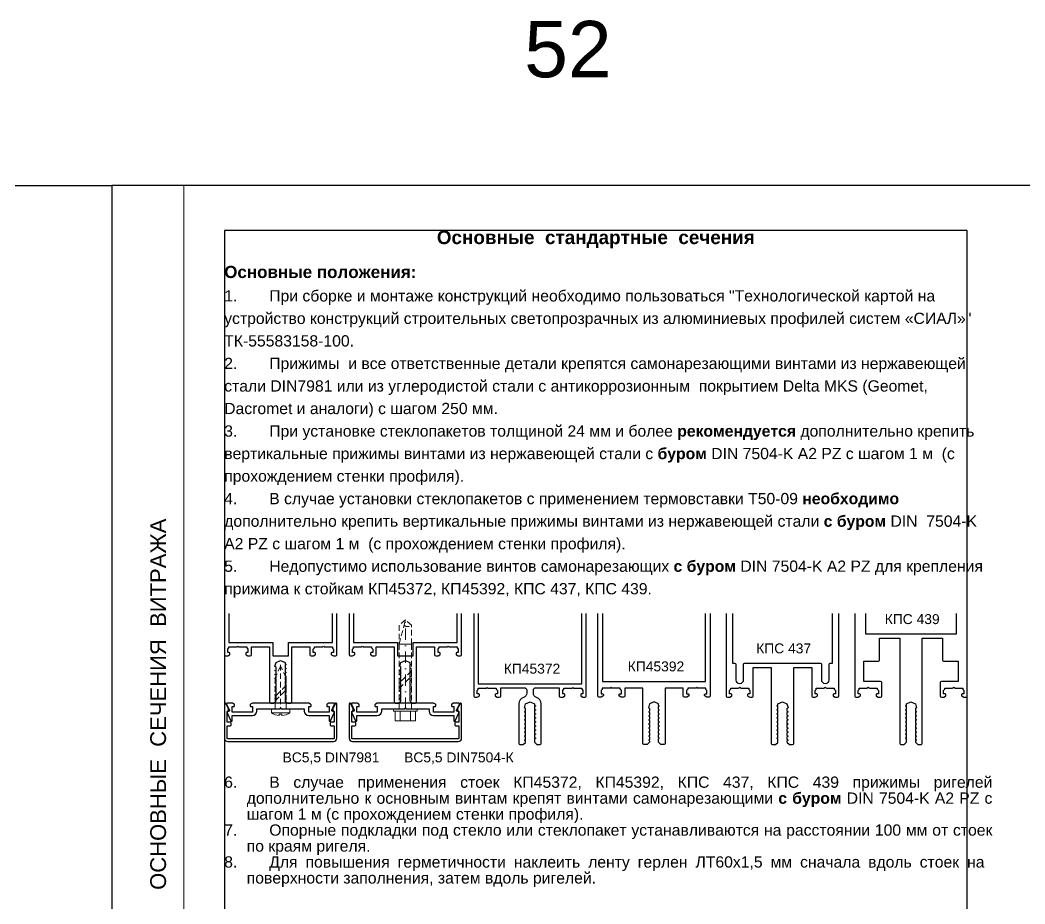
# Model space of a CAD drawing. Extents: x -37 to 8820, y -336 to 478.
# Drawn here: x 189.6 to 412.8, y 137.5 to 333.7 of the extents above; entities that cross this region are included whole.
import ezdxf

# ---------------------------------------------------------------- set-up
doc = ezdxf.new("R2010")
doc.units = 0
doc.header["$LTSCALE"] = 5
doc.linetypes.add('DASHDOT', pattern=[1, 0.5, -0.25, 0, -0.25])
doc.linetypes.add('HIDDEN', pattern=[0.375, 0.25, -0.125])
doc.layers.get('0').update_dxf_attribs({"linetype": 'CONTINUOUS', "lineweight": 30})
for name, color, linetype, lineweight in [('1', 6, 'DASHDOT', 13), ('2', 3, 'HIDDEN', 13), ('Dimentions', 5, 'CONTINUOUS', 15), ('Текстовый', 7, 'CONTINUOUS', 9), ('Уплотнители', 1, 'CONTINUOUS', 20)]:
    doc.layers.add(name, color=color, linetype=linetype, lineweight=lineweight)
doc.layers.add('Скрытые', color=14, linetype='CONTINUOUS', plot=False)
doc.styles.add('Каталожный', font='arial.ttf', dxfattribs={"height": 2.5})
doc.styles.add('Фирм', font='arial.ttf', dxfattribs={"height": 3.5})

msp = doc.modelspace()

# ---------------------------------------------------------------- linework, layer by layer
for points in [[(235, 202.0079), (235, 192.8468, 0.41421356), (235.25, 192.5968), (235.7146, 192.5968, 0.11643382), (235.7817, 192.6126), (236.1671, 192.8053, 0.28407904), (236.25, 192.9395), (236.25, 193.1968, 0.41421356), (236.1, 193.3468), (235.75, 193.3468), (235.75, 194.0968), (235.9561, 194.3029, 0.19891237), (236, 194.4089), (236, 194.5968), (237.7823, 194.5968, 0.28407904), (237.9165, 194.6797), (238, 194.8468), (238.0835, 194.6797, 0.28407904), (238.2177, 194.5968), (240, 194.5968), (240, 194.4089, 0.19891237), (240.0439, 194.3029), (240.25, 194.0968), (240.25, 193.3468), (239.9, 193.3468, 0.41421356), (239.75, 193.1968), (239.75, 192.9395, 0.28407904), (239.8329, 192.8053), (240.2183, 192.6126, 0.11643382), (240.2854, 192.5968), (240.75, 192.5968, 0.41421356), (241, 192.8468), (241, 194.5968), (245, 194.5968), (245, 182.3468, 0.41421356), (245.25, 182.0968), (245.9379, 182.0968, 0.19891237), (246.0439, 182.1407), (246.4561, 182.5529, 0.19891237), (246.5, 182.6589), (246.5, 182.8291, 0.28407904), (246.4171, 182.9633), (246.25, 183.0468), (246.4171, 183.1303, 0.28407904), (246.5, 183.2645), (246.5, 183.7291, 0.28407904), (246.4171, 183.8633), (246.25, 183.9468), (246.4171, 184.0303, 0.28407904), (246.5, 184.1645), (246.5, 184.6291, 0.28407904), (246.4171, 184.7633), (246.25, 184.8468), (246.4171, 184.9303, 0.28407904), (246.5, 185.0645), (246.5, 185.5291, 0.28407904), (246.4171, 185.6633), (246.25, 185.7468), (246.4171, 185.8303, 0.28407904), (246.5, 185.9645), (246.5, 186.4291, 0.28407904), (246.4171, 186.5633), (246.25, 186.6468), (246.4171, 186.7303, 0.28407904), (246.5, 186.8645), (246.5, 187.3291, 0.28407904), (246.4171, 187.4633), (246.25, 187.5468), (246.4171, 187.6303, 0.28407904), (246.5, 187.7645), (246.5, 188.2291, 0.28407904), (246.4171, 188.3633), (246.25, 188.4468), (246.4171, 188.5303, 0.28407904), (246.5, 188.6645), (246.5, 189.1291, 0.28407904), (246.4171, 189.2633), (246.25, 189.3468), (246.4171, 189.4303, 0.28407904), (246.5, 189.5645), (246.5, 190.0291, 0.28407904), (246.4171, 190.1633), (246.25, 190.2468), (246.5, 191.0968), (247.5, 191.5968), (248.5, 191.0968), (248.5, 190.9145, 0.28407904), (248.5829, 190.7803), (248.75, 190.6968), (248.5829, 190.6133, 0.28407904), (248.5, 190.4791), (248.5, 190.0145, 0.28407904), (248.5829, 189.8803), (248.75, 189.7968), (248.5829, 189.7133, 0.28407904), (248.5, 189.5791), (248.5, 189.1145, 0.28407904), (248.5829, 188.9803), (248.75, 188.8968), (248.5829, 188.8133, 0.28407904), (248.5, 188.6791), (248.5, 188.2145, 0.28407904), (248.5829, 188.0803), (248.75, 187.9968), (248.5829, 187.9133, 0.28407904), (248.5, 187.7791), (248.5, 187.3145, 0.28407904), (248.5829, 187.1803), (248.75, 187.0968), (248.5829, 187.0133, 0.28407904), (248.5, 186.8791), (248.5, 186.4145, 0.28407904), (248.5829, 186.2803), (248.75, 186.1968), (248.5829, 186.1133, 0.28407904), (248.5, 185.9791), (248.5, 185.5145, 0.28407904), (248.5829, 185.3803), (248.75, 185.2968), (248.5829, 185.2133, 0.28407904), (248.5, 185.0791), (248.5, 184.6145, 0.28407904), (248.5829, 184.4803), (248.75, 184.3968), (248.5829, 184.3133, 0.28407904), (248.5, 184.1791), (248.5, 183.7145, 0.28407904), (248.5829, 183.5803), (248.75, 183.4968), (248.5829, 183.4133, 0.28407904), (248.5, 183.2791), (248.5, 182.6589, 0.19891237), (248.5439, 182.5529), (248.9561, 182.1407, 0.19891237), (249.0621, 182.0968), (249.75, 182.0968, 0.41421356), (250, 182.3468), (250, 194.5968), (254, 194.5968), (254, 192.8468, 0.41421356), (254.25, 192.5968), (254.7146, 192.5968, 0.11643382), (254.7817, 192.6126), (255.1671, 192.8053, 0.28407904), (255.25, 192.9395), (255.25, 193.1968, 0.41421356), (255.1, 193.3468), (254.75, 193.3468), (254.75, 194.0968), (254.9561, 194.3029, 0.19891237), (255, 194.4089), (255, 194.5968), (256.7823, 194.5968, 0.28407904), (256.9165, 194.6797), (257, 194.8468), (257.0835, 194.6797, 0.28407904), (257.2177, 194.5968), (259, 194.5968), (259, 194.4089, 0.19891237), (259.0439, 194.3029), (259.25, 194.0968), (259.25, 193.3468), (258.9, 193.3468, 0.41421356), (258.75, 193.1968), (258.75, 192.9395, 0.28407904), (258.8329, 192.8053), (259.2183, 192.6126, 0.11643382), (259.2854, 192.5968), (259.75, 192.5968, 0.41421356), (260, 192.8468), (260, 202.0079)], [(262.706, 202.0079), (262.706, 192.8468, 0.41421356), (262.956, 192.5968), (263.4206, 192.5968, 0.11643382), (263.4876, 192.6126), (263.8731, 192.8053, 0.28407904), (263.956, 192.9395), (263.956, 193.1968, 0.41421356), (263.806, 193.3468), (263.456, 193.3468), (263.456, 194.0968), (263.662, 194.3029, 0.19891237), (263.706, 194.4089), (263.706, 194.5968), (265.4883, 194.5968, 0.28407904), (265.6224, 194.6797), (265.706, 194.8468), (265.7895, 194.6797, 0.28407904), (265.9237, 194.5968), (267.706, 194.5968), (267.706, 194.4089, 0.19891237), (267.7499, 194.3029), (267.956, 194.0968), (267.956, 193.3468), (267.606, 193.3468, 0.41421356), (267.456, 193.1968), (267.456, 192.9395, 0.28407904), (267.5389, 192.8053), (267.9243, 192.6126, 0.11643382), (267.9914, 192.5968), (268.456, 192.5968, 0.41421356), (268.706, 192.8468), (268.706, 194.5968), (272.706, 194.5968), (272.706, 182.3468, 0.41421356), (272.956, 182.0968), (273.6438, 182.0968, 0.19891237), (273.7499, 182.1407), (274.162, 182.5529, 0.19891237), (274.206, 182.6589), (274.206, 182.8291, 0.28407904), (274.1231, 182.9633), (273.956, 183.0468), (274.1231, 183.1303, 0.28407904), (274.206, 183.2645), (274.206, 183.7291, 0.28407904), (274.1231, 183.8633), (273.956, 183.9468), (274.1231, 184.0303, 0.28407904), (274.206, 184.1645), (274.206, 184.6291, 0.28407904), (274.1231, 184.7633), (273.956, 184.8468), (274.1231, 184.9303, 0.28407904), (274.206, 185.0645), (274.206, 185.5291, 0.28407904), (274.1231, 185.6633), (273.956, 185.7468), (274.1231, 185.8303, 0.28407904), (274.206, 185.9645), (274.206, 186.4291, 0.28407904), (274.1231, 186.5633), (273.956, 186.6468), (274.1231, 186.7303, 0.28407904), (274.206, 186.8645), (274.206, 187.3291, 0.28407904), (274.1231, 187.4633), (273.956, 187.5468), (274.1231, 187.6303, 0.28407904), (274.206, 187.7645), (274.206, 188.2291, 0.28407904), (274.1231, 188.3633), (273.956, 188.4468), (274.1231, 188.5303, 0.28407904), (274.206, 188.6645), (274.206, 189.1291, 0.28407904), (274.1231, 189.2633), (273.956, 189.3468), (274.1231, 189.4303, 0.28407904), (274.206, 189.5645), (274.206, 190.0291, 0.28407904), (274.1231, 190.1633), (273.956, 190.2468), (274.206, 191.0968), (275.206, 191.5968), (276.206, 191.0968), (276.206, 190.9145, 0.28407904), (276.2889, 190.7803), (276.456, 190.6968), (276.2889, 190.6133, 0.28407904), (276.206, 190.4791), (276.206, 190.0145, 0.28407904), (276.2889, 189.8803), (276.456, 189.7968), (276.2889, 189.7133, 0.28407904), (276.206, 189.5791), (276.206, 189.1145, 0.28407904), (276.2889, 188.9803), (276.456, 188.8968), (276.2889, 188.8133, 0.28407904), (276.206, 188.6791), (276.206, 188.2145, 0.28407904), (276.2889, 188.0803), (276.456, 187.9968), (276.2889, 187.9133, 0.28407904), (276.206, 187.7791), (276.206, 187.3145, 0.28407904), (276.2889, 187.1803), (276.456, 187.0968), (276.2889, 187.0133, 0.28407904), (276.206, 186.8791), (276.206, 186.4145, 0.28407904), (276.2889, 186.2803), (276.456, 186.1968), (276.2889, 186.1133, 0.28407904), (276.206, 185.9791), (276.206, 185.5145, 0.28407904), (276.2889, 185.3803), (276.456, 185.2968), (276.2889, 185.2133, 0.28407904), (276.206, 185.0791), (276.206, 184.6145, 0.28407904), (276.2889, 184.4803), (276.456, 184.3968), (276.2889, 184.3133, 0.28407904), (276.206, 184.1791), (276.206, 183.7145, 0.28407904), (276.2889, 183.5803), (276.456, 183.4968), (276.2889, 183.4133, 0.28407904), (276.206, 183.2791), (276.206, 182.6589, 0.19891237), (276.2499, 182.5529), (276.662, 182.1407, 0.19891237), (276.7681, 182.0968), (277.456, 182.0968, 0.41421356), (277.706, 182.3468), (277.706, 194.5968), (281.706, 194.5968), (281.706, 192.8468, 0.41421356), (281.956, 192.5968), (282.4206, 192.5968, 0.11643382), (282.4876, 192.6126), (282.8731, 192.8053, 0.28407904), (282.956, 192.9395), (282.956, 193.1968, 0.41421356), (282.806, 193.3468), (282.456, 193.3468), (282.456, 194.0968), (282.662, 194.3029, 0.19891237), (282.706, 194.4089), (282.706, 194.5968), (284.4883, 194.5968, 0.28407904), (284.6224, 194.6797), (284.706, 194.8468), (284.7895, 194.6797, 0.28407904), (284.9237, 194.5968), (286.706, 194.5968), (286.706, 194.4089, 0.19891237), (286.7499, 194.3029), (286.956, 194.0968), (286.956, 193.3468), (286.606, 193.3468, 0.41421356), (286.456, 193.1968), (286.456, 192.9395, 0.28407904), (286.5389, 192.8053), (286.9243, 192.6126, 0.11643382), (286.9914, 192.5968), (287.456, 192.5968, 0.41421356), (287.706, 192.8468), (287.706, 202.0079)], [(290.394, 202.0079), (290.394, 183.6771, 0.41421356), (290.644, 183.4271), (291.1086, 183.4271, 0.11643382), (291.1757, 183.4429), (291.5611, 183.6356, 0.28407904), (291.644, 183.7698), (291.644, 184.0271, 0.41421356), (291.494, 184.1771), (291.144, 184.1771), (291.144, 184.9271), (291.35, 185.1332, 0.19891237), (291.394, 185.2392), (291.394, 185.4271), (293.1763, 185.4271, 0.28407904), (293.3104, 185.51), (293.394, 185.6771), (293.4775, 185.51, 0.28407904), (293.6117, 185.4271), (295.394, 185.4271), (295.394, 185.2392, 0.19891237), (295.4379, 185.1332), (295.644, 184.9271), (295.644, 184.1771), (295.294, 184.1771, 0.41421356), (295.144, 184.0271), (295.144, 183.7698, 0.28407904), (295.2269, 183.6356), (295.6123, 183.4429, 0.11643382), (295.6794, 183.4271), (296.144, 183.4271, 0.41421356), (296.394, 183.6771), (296.394, 185.5271), (301.644, 185.5271, -0.41421356), (302.144, 185.0271), (302.144, 184.3119, -0.32753822), (301.444, 183.358, 0.32753822), (300.394, 181.9271), (300.394, 173.1771, 0.41421356), (300.644, 172.9271), (301.3318, 172.9271, 0.19891237), (301.4379, 172.971), (301.85, 173.3832, 0.19891237), (301.894, 173.4892), (301.894, 173.6594, 0.28407904), (301.8111, 173.7935), (301.644, 173.8771), (301.8111, 173.9606, 0.28407904), (301.894, 174.0948), (301.894, 174.5594, 0.28407904), (301.8111, 174.6935), (301.644, 174.7771), (301.8111, 174.8606, 0.28407904), (301.894, 174.9948), (301.894, 175.4594, 0.28407904), (301.8111, 175.5935), (301.644, 175.6771), (301.8111, 175.7606, 0.28407904), (301.894, 175.8948), (301.894, 176.3594, 0.28407904), (301.8111, 176.4935), (301.644, 176.5771), (301.8111, 176.6606, 0.28407904), (301.894, 176.7948), (301.894, 177.2594, 0.28407904), (301.8111, 177.3935), (301.644, 177.4771), (301.8111, 177.5606, 0.28407904), (301.894, 177.6948), (301.894, 178.1594, 0.28407904), (301.8111, 178.2935), (301.644, 178.3771), (301.8111, 178.4606, 0.28407904), (301.894, 178.5948), (301.894, 179.0594, 0.28407904), (301.8111, 179.1935), (301.644, 179.2771), (301.8111, 179.3606, 0.28407904), (301.894, 179.4948), (301.894, 179.9594, 0.28407904), (301.8111, 180.0935), (301.644, 180.1771), (301.8111, 180.2606, 0.28407904), (301.894, 180.3948), (301.894, 180.8594, 0.28407904), (301.8111, 180.9935), (301.644, 181.0771), (301.894, 181.9271), (302.894, 182.4271), (303.894, 181.9271), (303.894, 181.7448, 0.28407904), (303.9769, 181.6106), (304.144, 181.5271), (303.9769, 181.4435, 0.28407904), (303.894, 181.3094), (303.894, 180.8448, 0.28407904), (303.9769, 180.7106), (304.144, 180.6271), (303.9769, 180.5435, 0.28407904), (303.894, 180.4094), (303.894, 179.9448, 0.28407904), (303.9769, 179.8106), (304.144, 179.7271), (303.9769, 179.6435, 0.28407904), (303.894, 179.5094), (303.894, 179.0448, 0.28407904), (303.9769, 178.9106), (304.144, 178.8271), (303.9769, 178.7435, 0.28407904), (303.894, 178.6094), (303.894, 178.1448, 0.28407904), (303.9769, 178.0106), (304.144, 177.9271), (303.9769, 177.8435, 0.28407904), (303.894, 177.7094), (303.894, 177.2448, 0.28407904), (303.9769, 177.1106), (304.144, 177.0271), (303.9769, 176.9435, 0.28407904), (303.894, 176.8094), (303.894, 176.3448, 0.28407904), (303.9769, 176.2106), (304.144, 176.1271), (303.9769, 176.0435, 0.28407904), (303.894, 175.9094), (303.894, 175.4448, 0.28407904), (303.9769, 175.3106), (304.144, 175.2271), (303.9769, 175.1435, 0.28407904), (303.894, 175.0094), (303.894, 174.5448, 0.28407904), (303.9769, 174.4106), (304.144, 174.3271), (303.9769, 174.2435, 0.28407904), (303.894, 174.1094), (303.894, 173.4892, 0.19891237), (303.9379, 173.3832), (304.35, 172.971, 0.19891237), (304.4561, 172.9271), (305.144, 172.9271, 0.41421356), (305.394, 173.1771), (305.394, 181.9271, 0.32753822), (304.344, 183.358, -0.32753822), (303.644, 184.3119), (303.644, 185.0271, -0.41421356), (304.144, 185.5271), (309.394, 185.5271), (309.394, 183.6771, 0.41421356), (309.644, 183.4271), (310.1086, 183.4271, 0.11643382), (310.1757, 183.4429), (310.5611, 183.6356, 0.28407904), (310.644, 183.7698), (310.644, 184.0271, 0.41421356), (310.494, 184.1771), (310.144, 184.1771), (310.144, 184.9271), (310.35, 185.1332, 0.19891237), (310.394, 185.2392), (310.394, 185.4271), (312.1763, 185.4271, 0.28407904), (312.3104, 185.51), (312.394, 185.6771), (312.4775, 185.51, 0.28407904), (312.6117, 185.4271), (314.394, 185.4271), (314.394, 185.2392, 0.19891237), (314.4379, 185.1332), (314.644, 184.9271), (314.644, 184.1771), (314.294, 184.1771, 0.41421356), (314.144, 184.0271), (314.144, 183.7698, 0.28407904), (314.2269, 183.6356), (314.6123, 183.4429, 0.11643382), (314.6794, 183.4271), (315.144, 183.4271, 0.41421356), (315.394, 183.6771), (315.394, 202.0079)], [(342.9256, 202.0079), (342.9256, 183.6771, -0.41421356), (342.6756, 183.4271), (342.211, 183.4271, -0.11643382), (342.1439, 183.4429), (341.7585, 183.6356, -0.28407904), (341.6756, 183.7698), (341.6756, 184.0271, -0.41421356), (341.8256, 184.1771), (342.1756, 184.1771), (342.1756, 184.9271), (341.9695, 185.1332, -0.19891237), (341.9256, 185.2392), (341.9256, 185.4271), (340.1433, 185.4271, -0.28407904), (340.0091, 185.51), (339.9256, 185.6771), (339.842, 185.51, -0.28407904), (339.7079, 185.4271), (337.9256, 185.4271), (337.9256, 185.2392, -0.19891237), (337.8816, 185.1332), (337.6756, 184.9271), (337.6756, 184.1771), (338.0256, 184.1771, -0.41421356), (338.1756, 184.0271), (338.1756, 183.7698, -0.28407904), (338.0926, 183.6356), (337.7072, 183.4429, -0.11643382), (337.6402, 183.4271), (337.1756, 183.4271, -0.41421356), (336.9256, 183.6771), (336.9256, 185.4271), (332.9256, 185.4271), (332.9256, 173.1771, -0.41421356), (332.6756, 172.9271), (331.9877, 172.9271, -0.19891237), (331.8816, 172.971), (331.4695, 173.3832, -0.19891237), (331.4256, 173.4892), (331.4256, 174.1094, -0.28407904), (331.5085, 174.2435), (331.6756, 174.3271), (331.5085, 174.4106, -0.28407904), (331.4256, 174.5448), (331.4256, 175.0094, -0.28407904), (331.5085, 175.1435), (331.6756, 175.2271), (331.5085, 175.3106, -0.28407904), (331.4256, 175.4448), (331.4256, 175.9094, -0.28407904), (331.5085, 176.0435), (331.6756, 176.1271), (331.5085, 176.2106, -0.28407904), (331.4256, 176.3448), (331.4256, 176.8094, -0.28407904), (331.5085, 176.9435), (331.6756, 177.0271), (331.5085, 177.1106, -0.28407904), (331.4256, 177.2448), (331.4256, 177.7094, -0.28407904), (331.5085, 177.8435), (331.6756, 177.9271), (331.5085, 178.0106, -0.28407904), (331.4256, 178.1448), (331.4256, 178.6094, -0.28407904), (331.5085, 178.7435), (331.6756, 178.8271), (331.5085, 178.9106, -0.28407904), (331.4256, 179.0448), (331.4256, 179.5094, -0.28407904), (331.5085, 179.6435), (331.6756, 179.7271), (331.5085, 179.8106, -0.28407904), (331.4256, 179.9448), (331.4256, 180.4094, -0.28407904), (331.5085, 180.5435), (331.6756, 180.6271), (331.5085, 180.7106, -0.28407904), (331.4256, 180.8448), (331.4256, 181.3094, -0.28407904), (331.5085, 181.4435), (331.6756, 181.5271), (331.5085, 181.6106, -0.28407904), (331.4256, 181.7448), (331.4256, 181.9271), (330.4256, 182.4271), (329.4256, 181.9271), (329.1756, 181.0771), (329.3426, 180.9935, -0.28407904), (329.4256, 180.8594), (329.4256, 180.3948, -0.28407904), (329.3426, 180.2606), (329.1756, 180.1771), (329.3426, 180.0935, -0.28407904), (329.4256, 179.9594), (329.4256, 179.4948, -0.28407904), (329.3426, 179.3606), (329.1756, 179.2771), (329.3426, 179.1935, -0.28407904), (329.4256, 179.0594), (329.4256, 178.5948, -0.28407904), (329.3426, 178.4606), (329.1756, 178.3771), (329.3426, 178.2935, -0.28407904), (329.4256, 178.1594), (329.4256, 177.6948, -0.28407904), (329.3426, 177.5606), (329.1756, 177.4771), (329.3426, 177.3935, -0.28407904), (329.4256, 177.2594), (329.4256, 176.7948, -0.28407904), (329.3426, 176.6606), (329.1756, 176.5771), (329.3426, 176.4935, -0.28407904), (329.4256, 176.3594), (329.4256, 175.8948, -0.28407904), (329.3426, 175.7606), (329.1756, 175.6771), (329.3426, 175.5935, -0.28407904), (329.4256, 175.4594), (329.4256, 174.9948, -0.28407904), (329.3426, 174.8606), (329.1756, 174.7771), (329.3426, 174.6935, -0.28407904), (329.4256, 174.5594), (329.4256, 174.0948, -0.28407904), (329.3426, 173.9606), (329.1756, 173.8771), (329.3426, 173.7935, -0.28407904), (329.4256, 173.6594), (329.4256, 173.4892, -0.19891237), (329.3816, 173.3832), (328.9695, 172.971, -0.19891237), (328.8634, 172.9271), (328.1756, 172.9271, -0.41421356), (327.9256, 173.1771), (327.9256, 185.4271), (323.9256, 185.4271), (323.9256, 183.6771, -0.41421356), (323.6756, 183.4271), (323.211, 183.4271, -0.11643382), (323.1439, 183.4429), (322.7585, 183.6356, -0.28407904), (322.6756, 183.7698), (322.6756, 184.0271, -0.41421356), (322.8256, 184.1771), (323.1756, 184.1771), (323.1756, 184.9271), (322.9695, 185.1332, -0.19891237), (322.9256, 185.2392), (322.9256, 185.4271), (321.1433, 185.4271, -0.28407904), (321.0091, 185.51), (320.9256, 185.6771), (320.842, 185.51, -0.28407904), (320.7079, 185.4271), (318.9256, 185.4271), (318.9256, 185.2392, -0.19891237), (318.8816, 185.1332), (318.6756, 184.9271), (318.6756, 184.1771), (319.0256, 184.1771, -0.41421356), (319.1756, 184.0271), (319.1756, 183.7698, -0.28407904), (319.0926, 183.6356), (318.7072, 183.4429, -0.11643382), (318.6402, 183.4271), (318.1756, 183.4271, -0.41421356), (317.9256, 183.6771), (317.9256, 202.0079)], [(346.4612, 202.0079), (346.4612, 183.6771, 0.41421356), (346.7112, 183.4271), (347.1757, 183.4271, 0.11643382), (347.2428, 183.4429), (347.6282, 183.6356, 0.28407904), (347.7112, 183.7698), (347.7112, 184.0271, 0.41421356), (347.5612, 184.1771), (347.2112, 184.1771), (347.2112, 184.9271), (347.4172, 185.1332, 0.19891237), (347.4612, 185.2392), (347.4612, 185.4271), (349.149, 185.4271, 0.19891237), (349.2551, 185.471), (349.4612, 185.6771), (349.6672, 185.471, 0.19891237), (349.7733, 185.4271), (351.4612, 185.4271), (351.4612, 185.2392, 0.19891237), (351.5051, 185.1332), (351.7112, 184.9271), (351.7112, 184.1771), (351.3612, 184.1771, 0.41421356), (351.2112, 184.0271), (351.2112, 183.7698, 0.28407904), (351.2941, 183.6356), (351.6795, 183.4429, 0.11643382), (351.7466, 183.4271), (352.2112, 183.4271, 0.41421356), (352.4612, 183.6771), (352.4612, 190.0271), (356.4612, 190.0271), (356.4612, 173.1771, 0.41421356), (356.7112, 172.9271), (357.399, 172.9271, 0.19891237), (357.5051, 172.971), (357.9172, 173.3832, 0.19891237), (357.9612, 173.4892), (357.9612, 174.1094, 0.28407904), (357.8782, 174.2435), (357.7112, 174.3271), (357.8782, 174.4106, 0.28407904), (357.9612, 174.5448), (357.9612, 175.0094, 0.28407904), (357.8782, 175.1435), (357.7112, 175.2271), (357.8782, 175.3106, 0.28407904), (357.9612, 175.4448), (357.9612, 175.9094, 0.28407904), (357.8782, 176.0435), (357.7112, 176.1271), (357.8782, 176.2106, 0.28407904), (357.9612, 176.3448), (357.9612, 176.8094, 0.28407904), (357.8782, 176.9435), (357.7112, 177.0271), (357.8782, 177.1106, 0.28407904), (357.9612, 177.2448), (357.9612, 177.7094, 0.28407904), (357.8782, 177.8435), (357.7112, 177.9271), (357.8782, 178.0106, 0.28407904), (357.9612, 178.1448), (357.9612, 178.6094, 0.28407904), (357.8782, 178.7435), (357.7112, 178.8271), (357.8782, 178.9106, 0.28407904), (357.9612, 179.0448), (357.9612, 179.5094, 0.28407904), (357.8782, 179.6435), (357.7112, 179.7271), (357.8782, 179.8106, 0.28407904), (357.9612, 179.9448), (357.9612, 180.4094, 0.28407904), (357.8782, 180.5435), (357.7112, 180.6271), (357.8782, 180.7106, 0.28407904), (357.9612, 180.8448), (357.9612, 181.3094, 0.28407904), (357.8782, 181.4435), (357.7112, 181.5271), (357.8782, 181.6106, 0.28407904), (357.9612, 181.7448), (357.9612, 181.9271), (358.9612, 182.4271), (359.9612, 181.9271), (360.2112, 181.0771), (360.0441, 180.9935, 0.28407904), (359.9612, 180.8594), (359.9612, 180.3948, 0.28407904), (360.0441, 180.2606), (360.2112, 180.1771), (360.0441, 180.0935, 0.28407904), (359.9612, 179.9594), (359.9612, 179.4948, 0.28407904), (360.0441, 179.3606), (360.2112, 179.2771), (360.0441, 179.1935, 0.28407904), (359.9612, 179.0594), (359.9612, 178.5948, 0.28407904), (360.0441, 178.4606), (360.2112, 178.3771), (360.0441, 178.2935, 0.28407904), (359.9612, 178.1594), (359.9612, 177.6948, 0.28407904), (360.0441, 177.5606), (360.2112, 177.4771), (360.0441, 177.3935, 0.28407904), (359.9612, 177.2594), (359.9612, 176.7948, 0.28407904), (360.0441, 176.6606), (360.2112, 176.5771), (360.0441, 176.4935, 0.28407904), (359.9612, 176.3594), (359.9612, 175.8948, 0.28407904), (360.0441, 175.7606), (360.2112, 175.6771), (360.0441, 175.5935, 0.28407904), (359.9612, 175.4594), (359.9612, 174.9948, 0.28407904), (360.0441, 174.8606), (360.2112, 174.7771), (360.0441, 174.6935, 0.28407904), (359.9612, 174.5594), (359.9612, 174.0948, 0.28407904), (360.0441, 173.9606), (360.2112, 173.8771), (360.0441, 173.7935, 0.28407904), (359.9612, 173.6594), (359.9612, 173.4892, 0.19891237), (360.0051, 173.3832), (360.4172, 172.971, 0.19891237), (360.5233, 172.9271), (361.2112, 172.9271, 0.41421356), (361.4612, 173.1771), (361.4612, 190.0271), (365.4612, 190.0271), (365.4612, 183.6771, 0.41421356), (365.7112, 183.4271), (366.1757, 183.4271, 0.11643382), (366.2428, 183.4429), (366.6282, 183.6356, 0.28407904), (366.7112, 183.7698), (366.7112, 184.0271, 0.41421356), (366.5612, 184.1771), (366.2112, 184.1771), (366.2112, 184.9271), (366.4172, 185.1332, 0.19891237), (366.4612, 185.2392), (366.4612, 185.4271), (368.149, 185.4271, 0.19891237), (368.2551, 185.471), (368.4612, 185.6771), (368.6672, 185.471, 0.19891237), (368.7733, 185.4271), (370.4612, 185.4271), (370.4612, 185.2392, 0.19891237), (370.5051, 185.1332), (370.7112, 184.9271), (370.7112, 184.1771), (370.3612, 184.1771, 0.41421356), (370.2112, 184.0271), (370.2112, 183.7698, 0.28407904), (370.2941, 183.6356), (370.6795, 183.4429, 0.11643382), (370.7466, 183.4271), (371.2112, 183.4271, 0.41421356), (371.4612, 183.6771), (371.4612, 202.0079)], [(369.9612, 202.0079), (369.9612, 190.9271), (369.5112, 190.9271, 0.41421356), (369.2612, 190.6771), (369.2612, 187.2271, -0.41421356), (368.4612, 186.4271), (368.4612, 186.4271, -0.41421356), (367.6612, 187.2271), (367.6612, 190.6771, 0.41421356), (367.4112, 190.9271), (350.5112, 190.9271, 0.41421356), (350.2612, 190.6771), (350.2612, 187.2271, -0.41421356), (349.4612, 186.4271), (349.4612, 186.4271, -0.41421356), (348.6612, 187.2271), (348.6612, 190.6771, 0.41421356), (348.4112, 190.9271), (347.9612, 190.9271), (347.9612, 202.0079)], [(375, 202.0079), (375, 183.6771, 0.41421356), (375.25, 183.4271), (375.7146, 183.4271, 0.11643382), (375.7817, 183.4429), (376.1671, 183.6356, 0.28407904), (376.25, 183.7698), (376.25, 184.0271, 0.41421356), (376.1, 184.1771), (375.75, 184.1771), (375.75, 184.9271), (375.9561, 185.1332, 0.19891237), (376, 185.2392), (376, 185.4271), (377.6879, 185.4271, 0.19891237), (377.7939, 185.471), (378, 185.6771), (378.2061, 185.471, 0.19891237), (378.3121, 185.4271), (380, 185.4271), (380, 185.2392, 0.19891237), (380.0439, 185.1332), (380.25, 184.9271), (380.25, 184.1771), (379.9, 184.1771, 0.41421356), (379.75, 184.0271), (379.75, 183.7698, 0.28407904), (379.8329, 183.6356), (380.2183, 183.4429, 0.11643382), (380.2854, 183.4271), (380.75, 183.4271, 0.41421356), (381, 183.6771), (381, 186.6771, 0.41421356), (380.75, 186.9271), (377, 186.9271), (377, 191.4271), (380.25, 191.4271, 0.41421356), (380.5, 191.6771), (380.5, 196.5271), (385, 196.5271), (385, 173.1771, 0.41421356), (385.25, 172.9271), (385.9379, 172.9271, 0.19891237), (386.0439, 172.971), (386.4561, 173.3832, 0.19891237), (386.5, 173.4892), (386.5, 174.1094, 0.28407904), (386.4171, 174.2435), (386.25, 174.3271), (386.4171, 174.4106, 0.28407904), (386.5, 174.5448), (386.5, 175.0094, 0.28407904), (386.4171, 175.1435), (386.25, 175.2271), (386.4171, 175.3106, 0.28407904), (386.5, 175.4448), (386.5, 175.9094, 0.28407904), (386.4171, 176.0435), (386.25, 176.1271), (386.4171, 176.2106, 0.28407904), (386.5, 176.3448), (386.5, 176.8094, 0.28407904), (386.4171, 176.9435), (386.25, 177.0271), (386.4171, 177.1106, 0.28407904), (386.5, 177.2448), (386.5, 177.7094, 0.28407904), (386.4171, 177.8435), (386.25, 177.9271), (386.4171, 178.0106, 0.28407904), (386.5, 178.1448), (386.5, 178.6094, 0.28407904), (386.4171, 178.7435), (386.25, 178.8271), (386.4171, 178.9106, 0.28407904), (386.5, 179.0448), (386.5, 179.5094, 0.28407904), (386.4171, 179.6435), (386.25, 179.7271), (386.4171, 179.8106, 0.28407904), (386.5, 179.9448), (386.5, 180.4094, 0.28407904), (386.4171, 180.5435), (386.25, 180.6271), (386.4171, 180.7106, 0.28407904), (386.5, 180.8448), (386.5, 181.3094, 0.28407904), (386.4171, 181.4435), (386.25, 181.5271), (386.4171, 181.6106, 0.28407904), (386.5, 181.7448), (386.5, 181.9271), (387.5, 182.4271), (388.5, 181.9271), (388.75, 181.0771), (388.5829, 180.9935, 0.28407904), (388.5, 180.8594), (388.5, 180.3948, 0.28407904), (388.5829, 180.2606), (388.75, 180.1771), (388.5829, 180.0935, 0.28407904), (388.5, 179.9594), (388.5, 179.4948, 0.28407904), (388.5829, 179.3606), (388.75, 179.2771), (388.5829, 179.1935, 0.28407904), (388.5, 179.0594), (388.5, 178.5948, 0.28407904), (388.5829, 178.4606), (388.75, 178.3771), (388.5829, 178.2935, 0.28407904), (388.5, 178.1594), (388.5, 177.6948, 0.28407904), (388.5829, 177.5606), (388.75, 177.4771), (388.5829, 177.3935, 0.28407904), (388.5, 177.2594), (388.5, 176.7948, 0.28407904), (388.5829, 176.6606), (388.75, 176.5771), (388.5829, 176.4935, 0.28407904), (388.5, 176.3594), (388.5, 175.8948, 0.28407904), (388.5829, 175.7606), (388.75, 175.6771), (388.5829, 175.5935, 0.28407904), (388.5, 175.4594), (388.5, 174.9948, 0.28407904), (388.5829, 174.8606), (388.75, 174.7771), (388.5829, 174.6935, 0.28407904), (388.5, 174.5594), (388.5, 174.0948, 0.28407904), (388.5829, 173.9606), (388.75, 173.8771), (388.5829, 173.7935, 0.28407904), (388.5, 173.6594), (388.5, 173.4892, 0.19891237), (388.5439, 173.3832), (388.9561, 172.971, 0.19891237), (389.0621, 172.9271), (389.75, 172.9271, 0.41421356), (390, 173.1771), (390, 196.5271), (394.5, 196.5271), (394.5, 191.6771, 0.41421356), (394.75, 191.4271), (398, 191.4271), (398, 186.9271), (394.25, 186.9271, 0.41421356), (394, 186.6771), (394, 183.6771, 0.41421356), (394.25, 183.4271), (394.7146, 183.4271, 0.11643382), (394.7817, 183.4429), (395.1671, 183.6356, 0.28407904), (395.25, 183.7698), (395.25, 184.0271, 0.41421356), (395.1, 184.1771), (394.75, 184.1771), (394.75, 184.9271), (394.9561, 185.1332, 0.19891237), (395, 185.2392), (395, 185.4271), (396.6879, 185.4271, 0.19891237), (396.7939, 185.471), (397, 185.6771), (397.2061, 185.471, 0.19891237), (397.3121, 185.4271), (399, 185.4271), (399, 185.2392, 0.19891237), (399.0439, 185.1332), (399.25, 184.9271), (399.25, 184.1771), (398.9, 184.1771, 0.41421356), (398.75, 184.0271), (398.75, 183.7698, 0.28407904), (398.8329, 183.6356), (399.2183, 183.4429, 0.11643382), (399.2854, 183.4271), (399.75, 183.4271, 0.41421356), (400, 183.6771), (400, 202.0079)]]:
    msp.add_lwpolyline(points, format="xyb")
for points in [[(236, 202.0079), (236, 195.5968), (245.75, 195.5968), (245.75, 192.5968), (249.25, 192.5968), (249.25, 195.5968), (259, 195.5968), (259, 202.0079)], [(263.706, 202.0079), (263.706, 195.5968), (273.456, 195.5968), (273.456, 192.5968), (276.956, 192.5968), (276.956, 195.5968), (286.706, 195.5968), (286.706, 202.0079)], [(291.394, 202.0079), (291.394, 186.4271), (314.394, 186.4271), (314.394, 202.0079)], [(318.9756, 202.0079), (318.9756, 186.9271), (341.8756, 186.9271), (341.8756, 202.0079)], [(397.5, 202.0079), (397.5, 197.4271), (377.5, 197.4271), (377.5, 202.0079)]]:
    msp.add_lwpolyline(points)
for points in [[(235.6, 177.8468), (235.6, 180.1074, -0.27973928), (235.7615, 180.3736, 0.40155944), (235.9172, 180.832), (235.3813, 181.9813, 0.80258485), (235, 181.8968), (235, 174.3468, 0.41421356), (235.75, 173.5968), (259.25, 173.5968, 0.41421356), (260, 174.3468), (260, 181.8968, 0.80258485), (259.6187, 181.9813), (259.0828, 180.832, 0.40155944), (259.2385, 180.3736, -0.27973928), (259.4, 180.1074), (259.4, 177.8468), (258.65, 177.8468, 0.41421356), (258.5, 177.6968), (258.5, 177.2468, 0.41421356), (258.65, 177.0968), (259.4, 177.0968), (259.4, 174.3468, -0.41421356), (259.25, 174.1968), (235.75, 174.1968, -0.41421356), (235.6, 174.3468), (235.6, 177.0968), (236.35, 177.0968, 0.41421356), (236.5, 177.2468), (236.5, 177.6968, 0.41421356), (236.35, 177.8468)], [(241.2854, 182.0968, 0.11643382), (241.2183, 182.081), (240.8329, 181.8883, 0.28407904), (240.75, 181.7541), (240.75, 181.4968, 0.41421356), (240.9, 181.3468), (241.25, 181.3468), (241.25, 180.0968), (236.75, 180.0968), (236.75, 181.3468), (237.1, 181.3468, 0.41421356), (237.25, 181.4968), (237.25, 181.7541, 0.28407904), (237.1671, 181.8883), (236.7817, 182.081, 0.11643382), (236.7146, 182.0968), (235.65, 182.0968, 0.54861879), (235.5141, 181.8834), (236.1366, 180.5483, -0.41421356), (236.0641, 180.349), (235.6866, 180.173, 0.41421356), (235.6141, 179.9736), (236.4489, 178.1834, 0.29147342), (236.5848, 178.0968), (236.6, 178.0968, 0.41421356), (236.75, 178.2468), (236.75, 179.3468), (241.25, 179.3468, 0.41421356), (242.25, 180.3468), (242.25, 180.8468), (247.2823, 180.8468, 0.28407904), (247.4165, 180.9297), (247.5, 181.0968), (247.5835, 180.9297, 0.28407904), (247.7177, 180.8468), (252.75, 180.8468), (252.75, 180.3468, 0.41421356), (253.75, 179.3468), (258.25, 179.3468), (258.25, 178.2468, 0.41421356), (258.4, 178.0968), (258.4152, 178.0968, 0.29147342), (258.5511, 178.1834), (259.3859, 179.9736, 0.41421356), (259.3134, 180.173), (258.9359, 180.349, -0.41421356), (258.8634, 180.5483), (259.4859, 181.8834, 0.54861879), (259.35, 182.0968), (258.2854, 182.0968, 0.11643382), (258.2183, 182.081), (257.8329, 181.8883, 0.28407904), (257.75, 181.7541), (257.75, 181.4968, 0.41421356), (257.9, 181.3468), (258.25, 181.3468), (258.25, 180.0968), (253.75, 180.0968), (253.75, 181.3468), (254.1, 181.3468, 0.41421356), (254.25, 181.4968), (254.25, 181.7541, 0.28407904), (254.1671, 181.8883), (253.7817, 182.081, 0.11643382), (253.7146, 182.0968)], [(263.306, 177.8468), (263.306, 180.1074, -0.27973928), (263.4675, 180.3736, 0.40155944), (263.6232, 180.832), (263.0872, 181.9813, 0.80258485), (262.706, 181.8968), (262.706, 174.3468, 0.41421356), (263.456, 173.5968), (286.956, 173.5968, 0.41421356), (287.706, 174.3468), (287.706, 181.8968, 0.80258485), (287.3247, 181.9813), (286.7888, 180.832, 0.40155944), (286.9444, 180.3736, -0.27973928), (287.106, 180.1074), (287.106, 177.8468), (286.356, 177.8468, 0.41421356), (286.206, 177.6968), (286.206, 177.2468, 0.41421356), (286.356, 177.0968), (287.106, 177.0968), (287.106, 174.3468, -0.41421356), (286.956, 174.1968), (263.456, 174.1968, -0.41421356), (263.306, 174.3468), (263.306, 177.0968), (264.056, 177.0968, 0.41421356), (264.206, 177.2468), (264.206, 177.6968, 0.41421356), (264.056, 177.8468)], [(268.9914, 182.0968, 0.11643382), (268.9243, 182.081), (268.5389, 181.8883, 0.28407904), (268.456, 181.7541), (268.456, 181.4968, 0.41421356), (268.606, 181.3468), (268.956, 181.3468), (268.956, 180.0968), (264.456, 180.0968), (264.456, 181.3468), (264.806, 181.3468, 0.41421356), (264.956, 181.4968), (264.956, 181.7541, 0.28407904), (264.8731, 181.8883), (264.4876, 182.081, 0.11643382), (264.4206, 182.0968), (263.356, 182.0968, 0.54861879), (263.22, 181.8834), (263.8426, 180.5483, -0.41421356), (263.77, 180.349), (263.3926, 180.173, 0.41421356), (263.32, 179.9736), (264.1548, 178.1834, 0.29147342), (264.2908, 178.0968), (264.306, 178.0968, 0.41421356), (264.456, 178.2468), (264.456, 179.3468), (268.956, 179.3468, 0.41421356), (269.956, 180.3468), (269.956, 180.8468), (274.9883, 180.8468, 0.28407904), (275.1224, 180.9297), (275.206, 181.0968), (275.2895, 180.9297, 0.28407904), (275.4237, 180.8468), (280.456, 180.8468), (280.456, 180.3468, 0.41421356), (281.456, 179.3468), (285.956, 179.3468), (285.956, 178.2468, 0.41421356), (286.106, 178.0968), (286.1212, 178.0968, 0.29147342), (286.2571, 178.1834), (287.0919, 179.9736, 0.41421356), (287.0194, 180.173), (286.6419, 180.349, -0.41421356), (286.5694, 180.5483), (287.1919, 181.8834, 0.54861879), (287.056, 182.0968), (285.9914, 182.0968, 0.11643382), (285.9243, 182.081), (285.5389, 181.8883, 0.28407904), (285.456, 181.7541), (285.456, 181.4968, 0.41421356), (285.606, 181.3468), (285.956, 181.3468), (285.956, 180.0968), (281.456, 180.0968), (281.456, 181.3468), (281.806, 181.3468, 0.41421356), (281.956, 181.4968), (281.956, 181.7541, 0.28407904), (281.8731, 181.8883), (281.4876, 182.081, 0.11643382), (281.4206, 182.0968)]]:
    msp.add_lwpolyline(points, format="xyb", close=True)
at = {"layer": '1'}
msp.add_line((275.206, 180.8468), (275.2075, 200.5912), dxfattribs=at)
at = {"layer": '2'}
msp.add_line((247.5, 190.5968), (247.5, 181.0968), dxfattribs=at)
msp.add_lwpolyline([(276.5794, 195.2183), (276.5794, 199.3983), (275.206, 200.5925), (273.8325, 199.3983), (273.8325, 195.2183), (276.5794, 195.2183)], dxfattribs=at)
msp.add_lwpolyline([(273.8325, 195.2183), (275.206, 200.5925), (274.9008, 199.3983, 0.36330791), (276.5794, 199.3983)], format="xyb", dxfattribs=at)
for points in [[(276.581, 180.8468), (276.5794, 195.2183), (275.2075, 195.2183), (273.8325, 195.2183), (273.831, 180.8468)], [(248.7, 180.8468), (248.7, 187.7734), (247.5, 190.3468), (246.3, 187.7734), (246.3, 180.8468)], [(273.831, 185.344), (276.581, 188.094), (276.581, 189.2398), (273.831, 186.4898)], [(246.3, 182.6468), (248.7, 185.0468), (248.7, 186.0468), (246.3, 183.6468)]]:
    msp.add_lwpolyline(points, close=True, dxfattribs=at)
at = {"layer": 'Dimentions', "linetype": 'Continuous'}
msp.add_line((226, 297), (226, 0), dxfattribs=at)
at = {"layer": 'Скрытые', "linetype": 'Continuous'}
for points in [[(0, 297), (210, 297), (210, 0), (0, 0)], [(420, 297), (210, 297), (210, 0), (420, 0)], [(400, 10), (400, 287), (235, 287), (235, 10)]]:
    msp.add_lwpolyline(points, close=True, dxfattribs=at)
at = {"layer": 'Уплотнители', "color": 0}
for p, q in [((249.55, 179.9625), (245.45, 179.9625)), ((274.081, 180.3468), (274.081, 178.1968)), ((276.331, 180.3468), (276.331, 178.1968))]:
    msp.add_line(p, q, dxfattribs=at)
msp.add_lwpolyline([(249.55, 179.9625), (249.55, 180.8468), (245.45, 180.8468), (245.45, 179.9625, 0.13134756), (247.2, 179.3343), (247.2, 179.6479), (247.8, 179.6479), (247.8, 179.3343, 0.13134756)], format="xyb", close=True, dxfattribs=at)
for points in [[(277.831, 180.3468), (277.831, 180.8468), (272.581, 180.8468), (272.581, 180.3468)], [(277.456, 180.3468), (272.956, 180.3468), (272.956, 178.1968), (277.456, 178.1968)]]:
    msp.add_lwpolyline(points, close=True, dxfattribs=at)

# ---------------------------------------------------------------- texts
at = {"layer": 'Скрытые', "linetype": 'Continuous', "insert": (292.3815, 333.5338), "char_height": 17.5, "width": 37.860373, "attachment_point": 1, "style": 'Каталожный'}
msp.add_mtext('\\pxqc;{\\H0.71429x;52}', dxfattribs=at)
at = {"layer": 'Текстовый', "style": 'Фирм'}
msp.add_text('ОСНОВНЫЕ  СЕЧЕНИЯ  ВИТРАЖА', height=3.5, rotation=90, dxfattribs=at).set_placement((222.0431, 140.6503))
at = {"layer": 'Текстовый', "linetype": 'Continuous', "insert": (235, 287), "char_height": 3, "width": 165, "attachment_point": 1, "style": 'Каталожный'}
msp.add_mtext('\\pxqc;{\\fArial|b1|i0|c204|p34;Основные  стандартные  сечения}', dxfattribs=at)
at = {"layer": 'Текстовый', "linetype": 'Continuous', "char_height": 2.5, "width": 165.027861, "attachment_point": 1, "line_spacing_factor": 0.85, "style": 'Каталожный'}
for s, insert in [('\\P\\pxr-2.0333,sm1.2;{\\fArial|b1|i0|c204|p34;\\H1.08x;Основные положения:\\fArial|b0|i0|c204|p34;\\P\\pi-2,l2,qj,t4;}1.^IПри сборке и монтаже конструкций необходимо пользоваться "Технологической картой на устройство конструкций строительных светопрозрачных из алюминиевых профилей систем «СИАЛ»" ТК-55583158-100.{\\fArial|b1|i0|c204|p34;\\C1; \\fArial|b0|i0|c204|p34;\\P}2.^IПрижимы  и все ответственные детали крепятся самонарезающими винтами из нержавеющей стали DIN7981 или из углеродистой стали с антикоррозионным  покрытием Delta MKS (Geomet, Dacromet и аналоги) с шагом 250 мм. \\P3.^IПри установке стеклопакетов толщиной 24 мм и более{\\fArial|b1|i0|c204|p34; рекомендуется} дополнительно крепить вертикальные прижимы винтами из нержавеющей стали с{\\fArial|b1|i0|c204|p34; буром} DIN 7504-K A2 PZ c шагом 1 м  (с прохождением стенки профиля). \\P4.^IВ случае установки стеклопакетов с применением термовставки Т50-09 {\\fArial|b1|i0|c204|p34;необходимо}  дополнительно крепить вертикальные прижимы винтами из нержавеющей стали {\\fArial|b1|i0|c204|p34;с буром} DIN  7504-K A2 PZ c шагом 1 м  (с прохождением стенки профиля).   \\P5.^IНедопустимо использование винтов самонарезающих {\\fArial|b1|i0|c204|p34;с буром} DIN 7504-K A2 PZ для крепления  прижима к стойкам КП45372, КП45392, КПС 437, КПС 439. ', (234.9721, 282.7129)), ('\\P\\pxi-2,l2,r-2.0333,se1.0833,qj,t4;6.^IВ случае применения стоек КП45372, КП45392, КПС 437, КПС 439 прижимы ригелей дополнительно к основным винтам крепят винтами самонарезающими {\\fArial|b1|i0|c204|p34;с буром} DIN 7504-K A2 PZ c шагом 1 м (с прохождением стенки профиля). \\P7.^IОпорные подкладки под стекло или стеклопакет устанавливаются на расстоянии 100 мм от стоек  по краям ригеля.\\P8.^IДля повышения герметичности наклеить ленту герлен ЛТ60х1,5 мм сначала вдоль стоек на  поверхности заполнения, затем вдоль ригелей. ', (234.9721, 169.3587))]:
    msp.add_mtext(s, dxfattribs=dict(at, insert=insert))
at = {"layer": 'Текстовый', "color": 1, "linetype": 'Continuous', "char_height": 2.2, "width": 12.313908, "attachment_point": 1, "style": 'Каталожный'}
for s, insert in [('\\pxql;КПС 439', (381.6653, 201.8565)), ('\\pxql;КПС 437', (353.1265, 195.3565)), ('\\pxql;КП45372', (297.0593, 190.8565)), ('\\pxql;КП45392', (324.5909, 191.3565))]:
    msp.add_mtext(s, dxfattribs=dict(at, insert=insert))
at = {"layer": 'Текстовый', "color": 1, "linetype": 'Continuous', "char_height": 2.2, "attachment_point": 1, "style": 'Каталожный'}
for s, insert in [('\\pxqc;ВС5,5 DIN7981', (247.9315, 171.1656)), ('\\pxqc;ВС5,5 DIN7504-К', (274.9227, 171.1656))]:
    msp.add_mtext(s, dxfattribs=dict(at, insert=insert))

doc.saveas('drawing.dxf')
